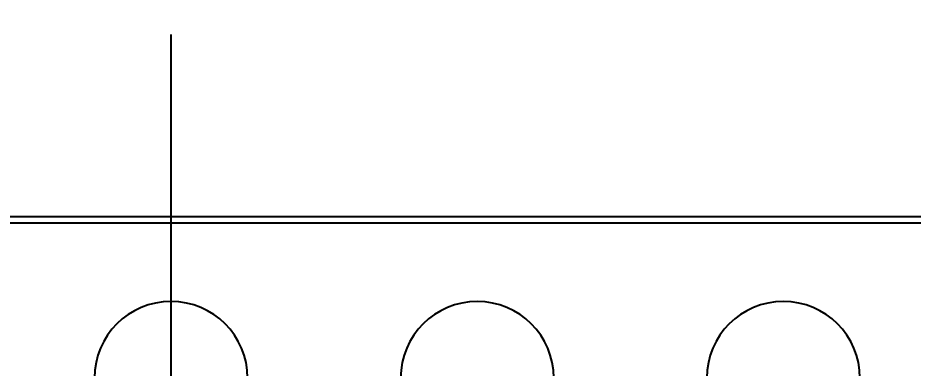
# Model space of a CAD drawing. Header units: millimetres. Extents: x 198973 to 311338, y 50799 to 196797.
# Drawn here: x 214426 to 214952, y 88220 to 88426 of the extents above; entities that cross this region are included whole.
import ezdxf

# ---------------------------------------------------------------- set-up
doc = ezdxf.new("R2010")
doc.units = ezdxf.units.MM
doc.header["$LTSCALE"] = 1000
doc.linetypes.add('CENTER', pattern=[2, 1.25, -0.25, 0.25, -0.25])
doc.linetypes.add('DOTE', pattern=[2.42, 2, -0.2, 0.02, -0.2])
for name, color, linetype in [('DOTE', 1, 'CENTER'), ('PUB_HATCH', 8, 'Continuous'), ('STAIR', 2, 'Continuous')]:
    doc.layers.add(name, color=color, linetype=linetype)
doc.styles.add('DIM_FONT', font='SIMPLEX.shx', dxfattribs={"width": 0.8})
doc.dimstyles.new('DIMN', dxfattribs={"dimtxt": 300, "dimasz": 1, "dimexe": 250, "dimexo": 300, "dimgap": 150, "dimtad": 1, "dimdec": 0, "dimzin": 0, "dimdsep": 46, "dimtxsty": 'DIM_FONT', "dimblk": '_DIMX', "dimcen": 0.09, "dimclrt": 7, "dimadec": 0, "dimazin": 0, "dimtfac": 1, "dimtdec": 0, "dimtix": 1, "dimtmove": 2, "dimatfit": 3, "dimldrblk": '_DIMX', "dimfxl": 1, "dimtolj": 1, "dimtzin": 0, "dimarcsym": 0})

# ---------------------------------------------------------------- blocks, each defined once
blk = doc.blocks.new('*D170')
at = {"layer": 'DEFPOINTS', "color": 0, "transparency": 16777216}
for p in [(220053.9, 103465.69), (218616.23, 101503.41), (208116.23, 81103.41)]:
    blk.add_point(p, dxfattribs=at)
at = {"layer": 'STAIR', "color": 0, "lineweight": -2, "transparency": 16777216}
for p, q in [((220053.9, 103463.69), (220053.9, 104644.26)), ((218616.23, 103461.69), (220053.9, 103463.69)), ((218616.23, 101803.41), (218616.23, 103461.69))]:
    blk.add_line(p, q, dxfattribs=at)
at = {"layer": 'STAIR', "color": 7, "transparency": 16777216, "insert": (219753.9, 104129.97), "char_height": 300, "attachment_point": 5, "rotation": 90, "style": 'DIM_FONT'}
blk.add_mtext('\\A1;10500', dxfattribs=at)
blk = doc.blocks.new('_DIMX')
blk.add_line((-150, 0), (150, 0))
at = {"const_width": 50}
blk.add_lwpolyline([(-70, -70), (70, 70)], dxfattribs=at)
blk = doc.blocks.new('*D171')
at = {"layer": 'DEFPOINTS', "color": 0, "transparency": 16777216}
for p in [(221109.59, 103729.45), (218616.23, 101503.41), (208116.23, 81103.41)]:
    blk.add_point(p, dxfattribs=at)
at = {"layer": 'STAIR', "color": 0, "lineweight": -2, "transparency": 16777216}
for p, q in [((221105.59, 101503.41), (221107.59, 103729.45)), ((221107.59, 103729.45), (222333.87, 103729.45)), ((218916.23, 101503.41), (221105.59, 101503.41))]:
    blk.add_line(p, q, dxfattribs=at)
at = {"layer": 'STAIR', "color": 7, "transparency": 16777216, "insert": (221796.73, 104029.45), "char_height": 300, "attachment_point": 5, "style": 'DIM_FONT'}
blk.add_mtext('\\A1;20400', dxfattribs=at)

msp = doc.modelspace()

# ---------------------------------------------------------------- linework, layer by layer
at = {"layer": 'DOTE', "linetype": 'DOTE'}
msp.add_line((214516.23, 87018.5), (214516.23, 88416.5), dxfattribs=at)
at = {"layer": 'PUB_HATCH'}
for p, q in [((213857.23, 88309.41), (215174.23, 88309.41)), ((215174.23, 88305.41), (213857.23, 88305.41))]:
    msp.add_line(p, q, dxfattribs=at)
for centre in [(214516.23, 88214.41), (214696.23, 88214.41), (214876.23, 88214.41)]:
    msp.add_arc(centre, 45, 0, 180, dxfattribs=at)

# ---------------------------------------------------------------- dimensions: what is measured, and where the dimension line sits
at = {"layer": 'STAIR'}
for offset, dtype, picture, middle in [((1437.68, 1962.27), 1, '*D170', (219753.9, 104129.97)), ((2493.36, 2226.03), 0, '*D171', (221796.73, 104029.45))]:
    dim = msp.add_ordinate_dim(feature_location=(218616.23, 101503.41), offset=offset, dtype=dtype, origin=(208116.23, 81103.41), dimstyle='DIMN', dxfattribs=at)
    dim.commit()
    dim.dimension.update_dxf_attribs({"geometry": picture, "text_midpoint": middle})

doc.saveas('drawing.dxf')
